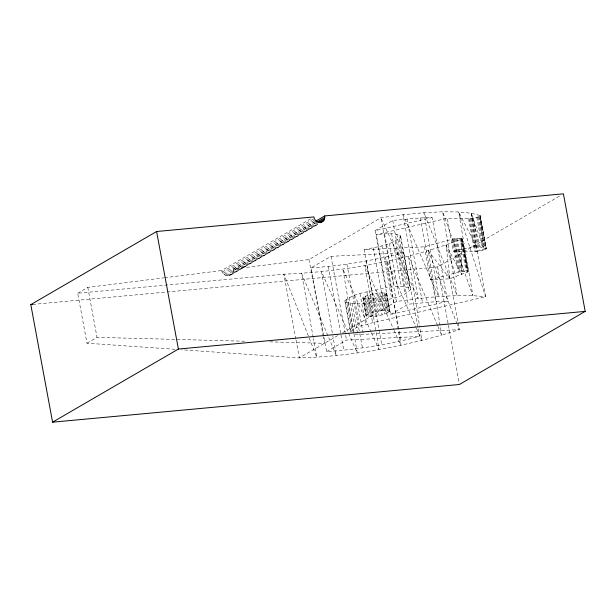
<?xml version="1.0" encoding="UTF-8"?>
<svg xmlns="http://www.w3.org/2000/svg" width="616" height="616" viewBox="0 0 616 616"><rect width="100%" height="100%" fill="white"/><g stroke="black" fill="none" stroke-linecap="round" stroke-linejoin="round"><path stroke-width="0.46" stroke-dasharray="3.08 2.31" d="M310.58 218.865L221.675 270.54C222.538 277.955 234.919 276.761 233.318 269.069L308.993 259.536L380.896 217.756L403.08 214.738L423.916 212.72L442.65 211.781L458.62 211.95L471.255 213.221L480.11 215.546C478.162 218.056 472.218 218.218 468.576 218.665L447.27 218.264L376.26 234.565L386.063 287.464C393.886 286.994 402.21 285.324 409.763 288.142L410.556 289.713C403.665 297.105 392.292 297.928 383.075 300.854C370.863 303.041 357.627 305.259 345.445 302.225L344.852 300.931C355.917 291.353 372.772 292.061 386.063 287.464M453.376 251.182L475.46 251.567L483.922 249.927L486.424 248.625L476.183 245.946L453.376 251.182L447.27 218.264M389.759 311.75L386.625 293.509C378.94 291.707 369.877 293.886 362.932 297.574L366.073 315.808C373.758 317.617 382.821 315.438 389.759 311.75L386.625 293.509M366.073 315.808L362.932 297.574M424.424 246.824L430.522 279.741L449.903 278.786L468.045 271.741L462.023 238.608L461.438 238.323L453.076 239L424.424 246.824L364.079 249.78L373.881 302.679M468.045 271.741L462.023 238.608M364.079 249.78C376.353 246.577 391.191 245.869 400.754 236.814L399.953 235.243C392.407 232.425 384.076 234.095 376.26 234.565M486.217 248.464L480.11 215.546L483.414 247.486L471.255 213.221L476.183 245.946L485.608 296.789L372.634 322.715C365.226 325.102 356.087 325.818 350.566 331.793L344.852 300.931M362.801 298.175C370.486 299.984 379.548 297.805 386.494 294.117M366.197 315.207C373.142 311.519 382.205 309.34 389.889 311.149M174.99 349.303L86.972 343.204L77.716 293.247L283.837 274.166C344.128 271.764 404.581 260.876 461.053 239.362L461.946 238.831M77.716 293.247L87.78 287.395L163.748 277.831M86.972 343.204L97.035 337.36L246.77 341.272M222.153 272.033L313.536 218.919M223 273.381L314.337 220.289M233.318 269.069L314.776 221.729M224.147 274.474L314.599 221.906M233.402 270.616L315.7 222.784M225.525 275.26L315.9 222.738M227.042 275.668L317.317 223.2M228.582 275.683L317.332 224.07M231.346 274.528L318.025 224.147M230.053 275.29L318.472 223.901M323.631 335.635L311.072 267.875L330.985 256.302L403.996 252.722L419.519 336.475C389.058 344.167 357.965 349.572 326.596 351.628L323.808 336.575M375.067 230.677L392.708 220.428L420.204 217.933L432.109 217.587L447.632 301.347L390.59 314.437L375.067 230.677L432.109 217.587M32.717 304.435L437.614 266.944L560.106 195.757M337.737 335.612L299.361 357.919L181.689 349.773M342.696 332.732L396.419 301.509L418.148 298.544L438.592 296.542L457.049 295.565L472.903 295.649L485.608 296.789L458.62 211.95L476.183 245.946M326.596 351.628L346.508 340.063L419.519 336.475M390.59 314.437L408.231 304.189L435.728 301.694L447.632 301.347M430.522 279.741L459.182 271.918L466.081 271.194L468.129 271.525M311.072 267.875C342.442 265.812 373.535 260.414 403.996 252.722M164.695 277.708L221.675 270.54M355.27 334.142L363.332 334.342L459.328 329.629L449.903 278.786L446.053 245.099L461.838 274.443L461.053 239.362M269.808 341.872L324.517 343.297L323.3 336.713M296.042 340.04L299.361 357.919C347.486 356.587 395.233 347.948 441.58 335.181L428.305 250.766L449.903 278.786M371.125 332.001L342.85 269.046L357.265 352.96L321.483 271.741L332.648 334.85M371.517 332.879L378.979 349.488L364.957 265.465L393.663 329.483M394.055 330.361L400.739 345.276L387.064 261.122L416.039 327.227M416.431 328.112L421.837 340.448L419.873 328.135M437.529 325.517L408.416 256.164L419.727 327.188M437.899 326.395L441.58 335.181L459.328 329.629L457.241 324.316M428.305 250.766L456.887 323.423M446.053 245.099L456.079 276.615M471.255 213.221L480.064 246.646M480.318 215.708L486.378 248.841M479.98 216.17L486.086 249.087M479.456 216.447L485.554 249.365M478.717 216.732L484.823 249.649M477.816 217.009L483.922 249.927M476.799 217.271L482.898 250.181M473.304 218.072L479.41 250.982M472.287 218.28L478.393 251.197M471.263 218.457L477.362 251.367M470.27 218.58L476.368 251.497M469.361 218.649L475.46 251.567M468.576 218.665L474.682 251.582M461.854 238.438L467.96 271.356M461.615 239.085L467.713 271.995M461.438 238.323L467.544 271.24M460.807 238.269L467.159 272.272M459.983 238.276L466.081 271.194M457.018 238.423L463.117 271.34M456.11 238.492L462.216 271.41M455.124 238.615L461.222 271.533M454.1 238.785L460.198 271.702M453.076 239L459.182 271.918M452.113 239.239L458.219 272.156M437.614 266.944L448.248 324.316M448.425 325.256L459.228 383.56M420.204 217.933L435.728 301.694M406.968 218.888L422.491 302.649M400.754 236.814L410.556 289.713M399.953 235.243L409.763 288.142M399.16 238.8L408.97 291.699M396.835 234.172L406.637 287.071M392.708 220.428L408.231 304.189M395.303 241.056L405.105 293.955M391.591 233.695L401.401 286.594M389.42 243.443L399.222 296.342M384.577 233.826L394.386 286.725M396.419 301.509L380.896 217.756L418.148 298.544L403.08 214.738L438.592 296.542L423.916 212.72L457.049 295.565L442.65 211.781L472.903 295.649L458.62 211.95M385.516 257.134L401.039 340.894M381.912 245.792L391.714 298.691M385.939 293.07L389.212 310.703M385.562 294.841L388.827 312.474M384.492 292.808L387.764 310.441M383.891 295.634L387.156 313.267M382.382 292.762L385.647 310.395M373.273 247.955L383.075 300.854M381.589 296.435L384.861 314.068M379.749 292.923L383.013 310.556M378.825 297.205L382.097 314.838M376.769 293.278L380.034 310.911M375.783 297.875L379.048 315.507M373.65 293.817L376.915 311.45M366.235 260.991L381.758 344.752M372.657 298.406L375.929 316.046M370.601 294.486L373.866 312.12M369.685 298.768L372.95 316.401M367.837 295.249L371.101 312.882M366.92 291.861L372.634 322.715M367.044 298.929L370.316 316.562M365.534 296.057L368.807 313.69M364.934 298.883L368.199 316.516M363.864 296.85L367.136 314.483M363.486 298.621L366.751 316.254M359.967 293.639L365.681 324.493M357.611 303.48L363.332 334.342M353.946 295.557L359.659 326.411M346.9 264.149L359.629 332.848M359.806 333.787L362.424 347.909M352.036 303.542L357.411 332.525M349.233 297.49L354.955 328.351M347.894 303.111L353.615 333.972M346.138 299.322L351.859 330.184M345.445 302.225L351.166 333.087M330.985 256.302L345.46 334.411M345.638 335.35L346.508 340.063M328.266 266.474L340.825 334.234M341.002 335.173L343.79 350.227M308.993 259.536L323.123 335.766M295.873 339.1L283.837 274.166L316.793 357.249L313.382 338.423M87.78 287.395L97.035 337.36M313.205 337.476L301.594 273.465L336.313 355.578L332.809 335.797"/><path stroke-width="0.92" d="M324.563 218.934L324.748 215.931L563.409 193.832L585.2 311.388L459.405 384.5L52.591 422.168L30.8 304.612L156.595 231.5L313.898 216.932C314.353 222.237 322.745 224.617 324.563 218.934L317.91 222.8M315.608 221.244L324.748 215.931M316.532 222.299L324.848 217.471M319.804 222.63L323.931 220.235M320.505 222.707L322.976 221.275M52.591 422.168L178.386 349.056L585.2 311.388M30.8 304.612L32.717 304.435M156.595 231.5L178.386 349.056"/></g></svg>
